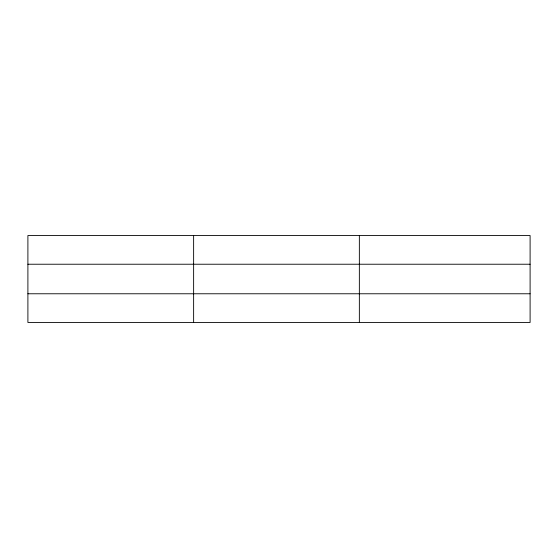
<?xml version="1.0" encoding="UTF-8"?>
<svg xmlns="http://www.w3.org/2000/svg" width="558" height="558" viewBox="0 0 558 558"><rect width="100%" height="100%" fill="white"/><g stroke="black" fill="none" stroke-linecap="round" stroke-linejoin="round"><path stroke-width="0.84" d="M193.626 322.461L193.626 235.539M359.352 322.461L359.352 235.539M530.1 293.773L530.1 322.461L27.9 322.461L27.9 235.539L530.1 235.539L530.1 293.773L27.9 293.773M27.9 264.227L530.1 264.227"/></g></svg>
